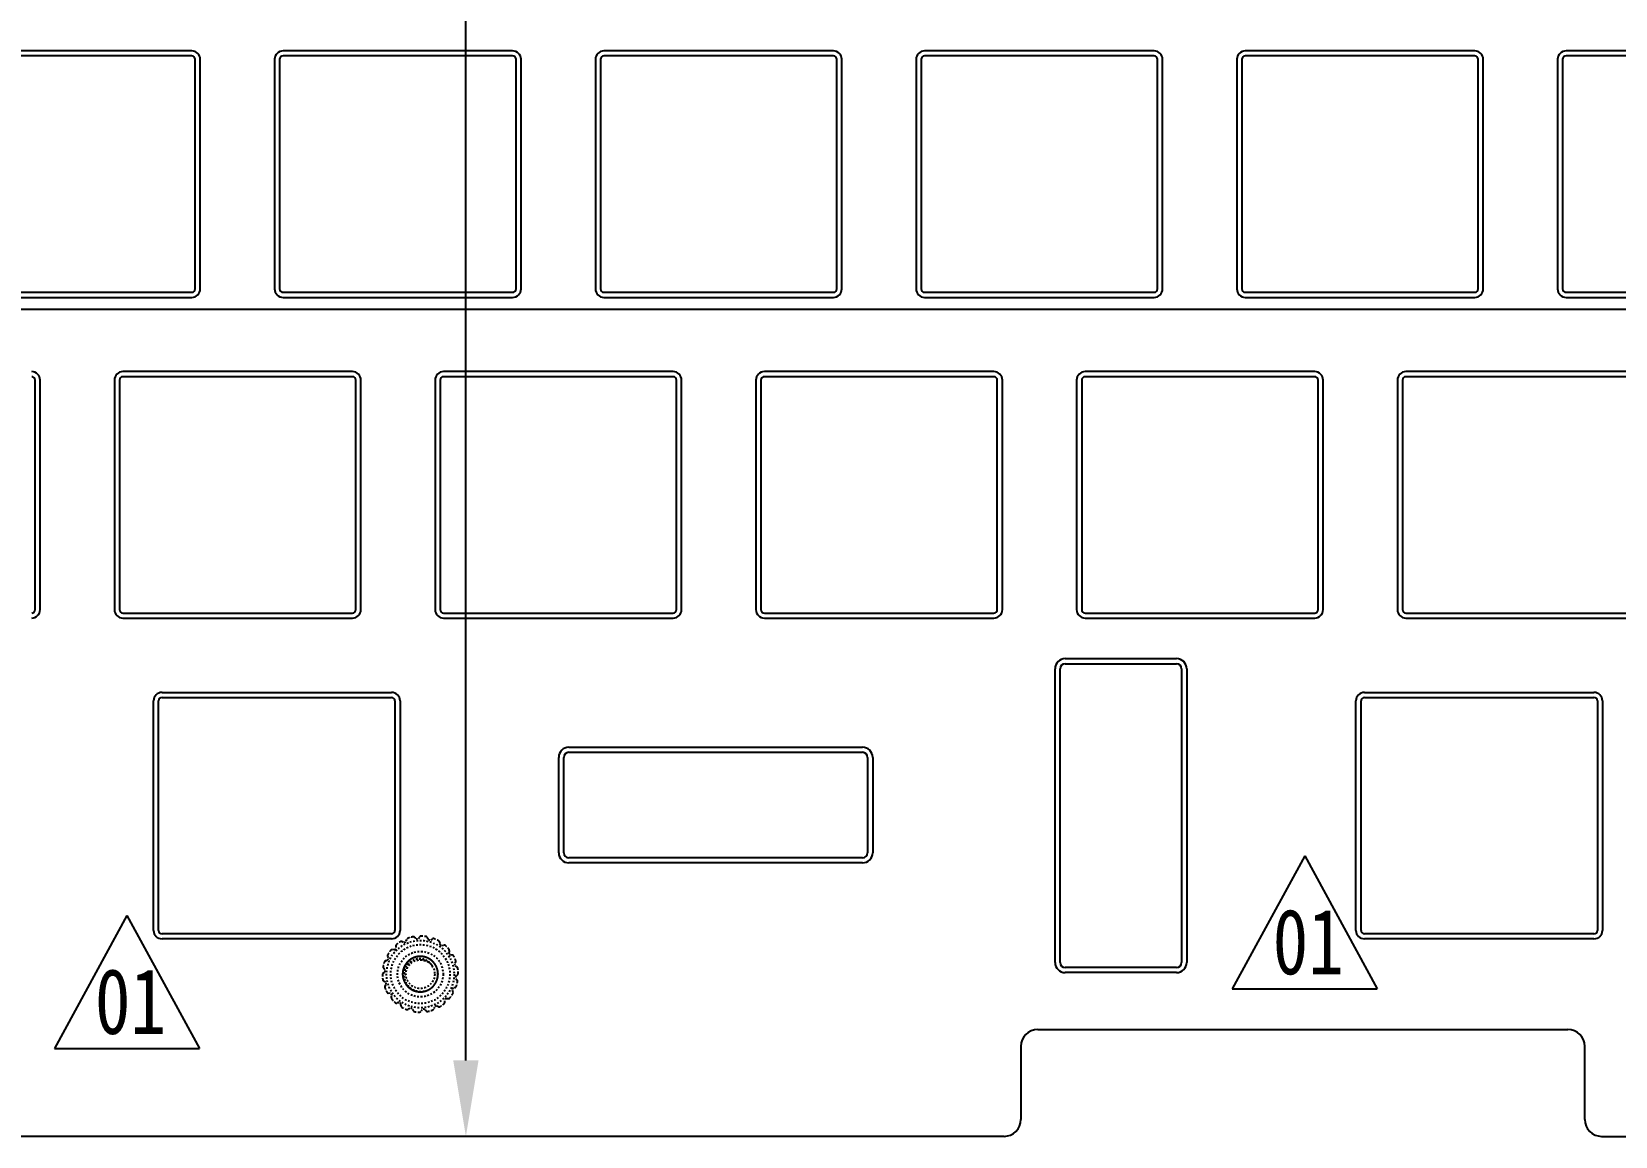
# Model space of a CAD drawing. Header units: inches. Extents: x 1466 to 2567, y -36 to 323.
# Drawn here: x 1710.1 to 1803.9, y 131.8 to 197.2 of the extents above; entities that cross this region are included whole.
import ezdxf

# ---------------------------------------------------------------- set-up
doc = ezdxf.new("R2010")
doc.units = ezdxf.units.IN
doc.header["$LTSCALE"] = 0.909449
doc.header["$MEASUREMENT"] = 0
doc.header["$PDMODE"] = 3
doc.header["$PDSIZE"] = 0.3125
doc.linetypes.add('HIDDEN', pattern=[0.2, 0.1, -0.1])
doc.linetypes.add('PHANTOM', pattern=[0.8, 0.45, -0.05, 0.1, -0.05, 0.1, -0.05])
doc.layers.get('0').update_dxf_attribs({"linetype": 'CONTINUOUS'})
doc.layers.get('Defpoints').update_dxf_attribs({"linetype": 'CONTINUOUS'})
doc.layers.add('DEFAULT_2', color=8, linetype='HIDDEN')
doc.layers.add('DEFAULT_3', color=7, linetype='PHANTOM')
doc.styles.get("Standard").update_dxf_attribs({"font": 'txt', "width": 0.8})
doc.dimstyles.get("Standard").update_dxf_attribs({"dimtxt": 6, "dimasz": 4.5, "dimexe": 1, "dimexo": 1, "dimgap": 0.09, "dimtad": 0, "dimzin": 1, "dimdsep": 46, "dimtxsty": 'STANDARD', "dimcen": 0.09, "dimclrd": 5, "dimclre": 5, "dimclrt": 1, "dimadec": 0, "dimazin": 0, "dimtp": 0.01, "dimtm": 0.01, "dimtfac": 1, "dimtofl": 0, "dimtmove": 0, "dimatfit": 3, "dimfxl": 1, "dimtolj": 1, "dimtzin": 4, "dimarcsym": 0})

# ---------------------------------------------------------------- blocks, each defined once
blk = doc.blocks.new('*D6')
at = {"layer": 'DEFAULT_3', "color": 3, "linetype": 'ByBlock', "lineweight": -2}
for p, q in [((1589.191, 187.772), (1589.191, 179.759)), ((1884.097, 187.772), (1884.097, 179.759)), ((1589.191, 180.759), (1584.691, 180.759)), ((1879.597, 180.759), (1593.691, 180.759))]:
    blk.add_line(p, q, dxfattribs=at)
at = {"layer": 'DEFAULT_3', "color": 3, "linetype": 'ByBlock'}
for points in [[(1593.691, 181.509), (1593.691, 180.009), (1589.191, 180.759)], [(1879.597, 181.509), (1879.597, 180.009), (1884.097, 180.759)]]:
    blk.add_solid(points, dxfattribs=at)
at = {"layer": 'Defpoints', "color": 0, "linetype": 'ByBlock'}
for p in [(1589.191, 188.772), (1884.097, 188.772), (1884.097, 180.759)]:
    blk.add_point(p, dxfattribs=at)
at = {"layer": 'DEFAULT_3', "color": 3, "linetype": 'ByBlock', "insert": (1566.601, 180.759), "char_height": 6, "attachment_point": 5}
blk.add_mtext('\\A1;294.91%%P0.1', dxfattribs=at)
blk = doc.blocks.new('*D8')
at = {"layer": 'DEFAULT_3', "color": 3, "linetype": 'ByBlock', "lineweight": -2}
for p, q in [((1735.784, 239.072), (1735.784, 243.572)), ((1744.552, 239.072), (1734.784, 239.072)), ((1735.784, 136.272), (1735.784, 234.572)), ((1735.659, 131.772), (1734.784, 131.772))]:
    blk.add_line(p, q, dxfattribs=at)
at = {"layer": 'DEFAULT_3', "color": 3, "linetype": 'ByBlock'}
for points in [[(1735.034, 234.572), (1736.534, 234.572), (1735.784, 239.072)], [(1735.034, 136.272), (1736.534, 136.272), (1735.784, 131.772)]]:
    blk.add_solid(points, dxfattribs=at)
at = {"layer": 'Defpoints', "color": 0, "linetype": 'ByBlock'}
for p in [(1735.784, 239.072), (1745.552, 239.072), (1736.659, 131.772)]:
    blk.add_point(p, dxfattribs=at)
at = {"layer": 'DEFAULT_3', "color": 3, "linetype": 'ByBlock', "insert": (1735.784, 260.862), "char_height": 6, "attachment_point": 5, "rotation": 90}
blk.add_mtext('\\A1;107.30%%P0.1', dxfattribs=at)

msp = doc.modelspace()

# ---------------------------------------------------------------- linework, layer by layer
at = {"color": 7, "linetype": 'Continuous'}
for p, q in [((1719.552, 196.072), (1705.952, 196.072)), ((1738.552, 196.072), (1724.952, 196.072)), ((1757.552, 196.072), (1743.952, 196.072)), ((1776.552, 196.072), (1762.952, 196.072)), ((1795.552, 196.072), (1781.952, 196.072)), ((1814.552, 196.072), (1800.952, 196.072)), ((1719.552, 195.772), (1705.952, 195.772)), ((1719.752, 181.972), (1719.752, 195.572)), ((1720.052, 181.972), (1720.052, 195.572)), ((1724.452, 195.572), (1724.452, 181.972)), ((1724.752, 195.572), (1724.752, 181.972)), ((1738.552, 195.772), (1724.952, 195.772)), ((1738.752, 181.972), (1738.752, 195.572)), ((1739.052, 181.972), (1739.052, 195.572)), ((1743.452, 195.572), (1743.452, 181.972)), ((1743.752, 195.572), (1743.752, 181.972)), ((1757.552, 195.772), (1743.952, 195.772)), ((1757.752, 181.972), (1757.752, 195.572)), ((1758.052, 181.972), (1758.052, 195.572)), ((1762.452, 195.572), (1762.452, 181.972)), ((1762.752, 195.572), (1762.752, 181.972)), ((1776.552, 195.772), (1762.952, 195.772)), ((1776.752, 181.972), (1776.752, 195.572)), ((1777.052, 181.972), (1777.052, 195.572)), ((1781.452, 195.572), (1781.452, 181.972)), ((1781.752, 195.572), (1781.752, 181.972)), ((1795.552, 195.772), (1781.952, 195.772)), ((1795.752, 181.972), (1795.752, 195.572)), ((1796.052, 181.972), (1796.052, 195.572)), ((1800.452, 195.572), (1800.452, 181.972)), ((1800.752, 195.572), (1800.752, 181.972)), ((1814.552, 195.772), (1800.952, 195.772)), ((1705.952, 181.772), (1719.552, 181.772)), ((1705.952, 181.472), (1719.552, 181.472)), ((1724.952, 181.772), (1738.552, 181.772)), ((1724.952, 181.472), (1738.552, 181.472)), ((1743.952, 181.772), (1757.552, 181.772)), ((1743.952, 181.472), (1757.552, 181.472)), ((1762.952, 181.772), (1776.552, 181.772)), ((1762.952, 181.472), (1776.552, 181.472)), ((1781.952, 181.772), (1795.552, 181.772)), ((1781.952, 181.472), (1795.552, 181.472)), ((1800.952, 181.772), (1814.552, 181.772)), ((1800.952, 181.472), (1814.552, 181.472)), ((1710.262, 162.972), (1710.262, 176.572)), ((1710.562, 162.972), (1710.562, 176.572)), ((1714.962, 176.572), (1714.962, 162.972)), ((1715.262, 176.572), (1715.262, 162.972)), ((1729.062, 177.072), (1715.462, 177.072)), ((1729.062, 176.772), (1715.462, 176.772)), ((1729.262, 162.972), (1729.262, 176.572)), ((1729.562, 162.972), (1729.562, 176.572)), ((1733.962, 176.572), (1733.962, 162.972)), ((1734.262, 176.572), (1734.262, 162.972)), ((1748.062, 177.072), (1734.462, 177.072)), ((1748.062, 176.772), (1734.462, 176.772)), ((1748.262, 162.972), (1748.262, 176.572)), ((1748.562, 162.972), (1748.562, 176.572)), ((1752.962, 176.572), (1752.962, 162.972)), ((1753.262, 176.572), (1753.262, 162.972)), ((1767.062, 177.072), (1753.462, 177.072)), ((1767.062, 176.772), (1753.462, 176.772)), ((1767.262, 162.972), (1767.262, 176.572)), ((1767.562, 162.972), (1767.562, 176.572)), ((1771.962, 176.572), (1771.962, 162.972)), ((1772.262, 176.572), (1772.262, 162.972)), ((1786.062, 177.072), (1772.462, 177.072)), ((1786.062, 176.772), (1772.462, 176.772)), ((1786.262, 162.972), (1786.262, 176.572)), ((1786.562, 162.972), (1786.562, 176.572)), ((1790.962, 176.572), (1790.962, 162.972)), ((1791.262, 176.572), (1791.262, 162.972)), ((1805.062, 177.072), (1791.462, 177.072)), ((1805.062, 176.772), (1791.462, 176.772)), ((1715.462, 162.772), (1729.062, 162.772)), ((1715.462, 162.472), (1729.062, 162.472)), ((1734.462, 162.772), (1748.062, 162.772)), ((1734.462, 162.472), (1748.062, 162.472)), ((1753.462, 162.772), (1767.062, 162.772)), ((1753.462, 162.472), (1767.062, 162.472)), ((1772.462, 162.772), (1786.062, 162.772)), ((1772.462, 162.472), (1786.062, 162.472)), ((1791.462, 162.772), (1805.062, 162.772)), ((1791.462, 162.472), (1805.062, 162.472)), ((1771.282, 160.072), (1777.882, 160.072)), ((1771.282, 159.772), (1777.882, 159.772)), ((1770.682, 142.072), (1770.682, 159.472)), ((1770.982, 142.072), (1770.982, 159.472)), ((1778.182, 159.472), (1778.182, 142.072)), ((1778.482, 159.472), (1778.482, 142.072)), ((1717.782, 158.072), (1731.382, 158.072)), ((1717.782, 157.772), (1731.382, 157.772)), ((1789.007, 158.072), (1802.607, 158.072)), ((1789.007, 157.772), (1802.607, 157.772)), ((1717.282, 143.972), (1717.282, 157.572)), ((1717.582, 143.972), (1717.582, 157.572)), ((1731.582, 157.572), (1731.582, 143.972)), ((1731.882, 157.572), (1731.882, 143.972)), ((1788.507, 143.972), (1788.507, 157.572)), ((1788.807, 143.972), (1788.807, 157.572)), ((1802.807, 157.572), (1802.807, 143.972)), ((1803.107, 157.572), (1803.107, 143.972)), ((1741.882, 154.822), (1759.282, 154.822)), ((1741.282, 148.572), (1741.282, 154.222)), ((1741.582, 148.572), (1741.582, 154.222)), ((1741.882, 154.522), (1759.282, 154.522)), ((1759.582, 154.222), (1759.582, 148.572)), ((1759.882, 154.222), (1759.882, 148.572)), ((1759.282, 148.272), (1741.882, 148.272)), ((1759.282, 147.972), (1741.882, 147.972)), ((1731.382, 143.772), (1717.782, 143.772)), ((1802.607, 143.772), (1789.007, 143.772)), ((1731.382, 143.472), (1717.782, 143.472)), ((1802.607, 143.472), (1789.007, 143.472)), ((1777.882, 141.772), (1771.282, 141.772)), ((1777.882, 141.472), (1771.282, 141.472)), ((1769.659, 138.102), (1801.062, 138.102)), ((1768.659, 137.102), (1768.659, 132.772)), ((1802.062, 132.772), (1802.062, 137.102)), ((1767.659, 131.772), (1705.659, 131.772)), ((1803.062, 131.772), (1865.062, 131.772))]:
    msp.add_line(p, q, dxfattribs=at)
at = {"color": 2}
for p, q in [((1785.476, 148.392), (1781.182, 140.501)), ((1785.476, 148.392), (1789.77, 140.501)), ((1715.708, 144.858), (1711.414, 136.966)), ((1715.708, 144.858), (1720.002, 136.966)), ((1781.182, 140.501), (1789.77, 140.501)), ((1711.414, 136.966), (1720.002, 136.966))]:
    msp.add_line(p, q, dxfattribs=at)
at = {"color": 7, "linetype": 'Continuous'}
for centre, radius, start, end in [((1719.552, 195.572), 0.5, 0, 90), ((1724.952, 195.572), 0.5, 90, 180), ((1738.552, 195.572), 0.5, 0, 90), ((1743.952, 195.572), 0.5, 90, 180), ((1757.552, 195.572), 0.5, 0, 90), ((1762.952, 195.572), 0.5, 90, 180), ((1776.552, 195.572), 0.5, 0, 90), ((1781.952, 195.572), 0.5, 90, 180), ((1795.552, 195.572), 0.5, 0, 90), ((1800.952, 195.572), 0.5, 90, 180), ((1719.552, 195.572), 0.2, 0, 90), ((1724.952, 195.572), 0.2, 90, 180), ((1738.552, 195.572), 0.2, 0, 90), ((1743.952, 195.572), 0.2, 90, 180), ((1757.552, 195.572), 0.2, 0, 90), ((1762.952, 195.572), 0.2, 90, 180), ((1776.552, 195.572), 0.2, 0, 90), ((1781.952, 195.572), 0.2, 90, 180), ((1795.552, 195.572), 0.2, 0, 90), ((1800.952, 195.572), 0.2, 90, 180), ((1719.552, 181.972), 0.5, 270, 360), ((1719.552, 181.972), 0.2, 270, 0), ((1724.952, 181.972), 0.5, 180, 270), ((1724.952, 181.972), 0.2, 180, 270), ((1738.552, 181.972), 0.5, 270, 0), ((1738.552, 181.972), 0.2, 270, 0), ((1743.952, 181.972), 0.5, 180, 270), ((1743.952, 181.972), 0.2, 180, 270), ((1757.552, 181.972), 0.5, 270, 0), ((1757.552, 181.972), 0.2, 270, 0), ((1762.952, 181.972), 0.5, 180, 270), ((1762.952, 181.972), 0.2, 180, 270), ((1776.552, 181.972), 0.5, 270, 360), ((1776.552, 181.972), 0.2, 270, 0), ((1781.952, 181.972), 0.5, 180, 270), ((1781.952, 181.972), 0.2, 180, 270), ((1795.552, 181.972), 0.5, 270, 0), ((1795.552, 181.972), 0.2, 270, 0), ((1800.952, 181.972), 0.5, 180, 270), ((1800.952, 181.972), 0.2, 180, 270), ((1710.062, 176.572), 0.5, 0, 90), ((1710.062, 176.572), 0.2, 0, 90), ((1715.462, 176.572), 0.5, 90, 180), ((1715.462, 176.572), 0.2, 90, 180), ((1729.062, 176.572), 0.5, 0, 90), ((1729.062, 176.572), 0.2, 0, 90), ((1734.462, 176.572), 0.5, 90, 180), ((1734.462, 176.572), 0.2, 90, 180), ((1748.062, 176.572), 0.5, 0, 90), ((1748.062, 176.572), 0.2, 0, 90), ((1753.462, 176.572), 0.5, 90, 180), ((1753.462, 176.572), 0.2, 90, 180), ((1767.062, 176.572), 0.5, 0, 90), ((1767.062, 176.572), 0.2, 0, 90), ((1772.462, 176.572), 0.5, 90, 180), ((1772.462, 176.572), 0.2, 90, 180), ((1786.062, 176.572), 0.5, 0, 90), ((1786.062, 176.572), 0.2, 0, 90), ((1791.462, 176.572), 0.5, 90, 180), ((1791.462, 176.572), 0.2, 90, 180), ((1710.062, 162.972), 0.5, 270, 0), ((1710.062, 162.972), 0.2, 270, 0), ((1715.462, 162.972), 0.5, 180, 270), ((1715.462, 162.972), 0.2, 180, 270), ((1729.062, 162.972), 0.5, 270, 0), ((1729.062, 162.972), 0.2, 270, 0), ((1734.462, 162.972), 0.5, 180, 270), ((1734.462, 162.972), 0.2, 180, 270), ((1748.062, 162.972), 0.5, 270, 360), ((1748.062, 162.972), 0.2, 270, 0), ((1753.462, 162.972), 0.5, 180, 270), ((1753.462, 162.972), 0.2, 180, 270), ((1767.062, 162.972), 0.5, 270, 0), ((1767.062, 162.972), 0.2, 270, 0), ((1772.462, 162.972), 0.5, 180, 270), ((1772.462, 162.972), 0.2, 180, 270), ((1786.062, 162.972), 0.5, 270, 360), ((1786.062, 162.972), 0.2, 270, 0), ((1791.462, 162.972), 0.5, 180, 270), ((1791.462, 162.972), 0.2, 180, 270), ((1771.282, 159.472), 0.6, 90, 180), ((1771.282, 159.472), 0.3, 90, 180), ((1777.882, 159.472), 0.6, 0, 90), ((1777.882, 159.472), 0.3, 0, 90), ((1717.782, 157.572), 0.5, 90, 180), ((1717.782, 157.572), 0.2, 90, 180), ((1731.382, 157.572), 0.5, 0, 90), ((1731.382, 157.572), 0.2, 0, 90), ((1789.007, 157.572), 0.5, 90, 180), ((1789.007, 157.572), 0.2, 90, 180), ((1802.607, 157.572), 0.5, 0, 90), ((1802.607, 157.572), 0.2, 0, 90), ((1741.882, 154.222), 0.6, 90, 180), ((1759.282, 154.222), 0.6, 0, 90), ((1741.882, 154.222), 0.3, 90, 180), ((1759.282, 154.222), 0.3, 0, 90), ((1741.882, 148.572), 0.6, 180, 270), ((1741.882, 148.572), 0.3, 180, 270), ((1759.282, 148.572), 0.6, 270, 0), ((1759.282, 148.572), 0.3, 270, 0), ((1717.782, 143.972), 0.5, 180, 270), ((1717.782, 143.972), 0.2, 180, 270), ((1731.382, 143.972), 0.5, 270, 0), ((1731.382, 143.972), 0.2, 270, 0), ((1789.007, 143.972), 0.5, 180, 270), ((1789.007, 143.972), 0.2, 180, 270), ((1802.607, 143.972), 0.5, 270, 0), ((1802.607, 143.972), 0.2, 270, 0), ((1771.282, 142.072), 0.6, 180, 270), ((1771.282, 142.072), 0.3, 180, 270), ((1777.882, 142.072), 0.6, 270, 0), ((1777.882, 142.072), 0.3, 270, 0), ((1769.659, 137.102), 1, 90, 180), ((1801.062, 137.102), 1, 0, 90), ((1767.659, 132.772), 1, 270, 0), ((1803.062, 132.772), 1, 180, 270)]:
    msp.add_arc(centre, radius, start, end, dxfattribs=at)
at = {"layer": 'DEFAULT_2', "color": 8, "linetype": 'HIDDEN'}
for p, q in [((1732.729, 143.569), (1732.83, 143.486)), ((1732.969, 143.499), (1733.054, 143.597)), ((1733.498, 143.558), (1733.565, 143.446)), ((1731.537, 142.831), (1731.407, 142.829)), ((1731.637, 143.059), (1731.636, 142.93)), ((1732.003, 143.316), (1732.125, 143.273)), ((1732.252, 143.332), (1732.298, 143.453)), ((1733.7, 143.41), (1733.813, 143.474)), ((1734.218, 143.285), (1734.242, 143.158)), ((1734.356, 143.077), (1734.484, 143.098)), ((1734.8, 142.783), (1734.779, 142.655)), ((1730.98, 141.637), (1730.898, 141.737)), ((1731.013, 142.168), (1731.135, 142.214)), ((1731.194, 142.341), (1731.151, 142.463)), ((1733.084, 142.232), (1733.084, 142.43)), ((1734.859, 142.54), (1734.987, 142.516)), ((1735.176, 142.111), (1735.112, 141.998)), ((1735.148, 141.863), (1735.26, 141.797)), ((1730.869, 141.413), (1730.968, 141.497)), ((1731.02, 140.902), (1730.908, 140.968)), ((1730.992, 140.653), (1731.056, 140.767)), ((1735.188, 141.128), (1735.27, 141.028)), ((1735.299, 141.352), (1735.2, 141.267)), ((1731.309, 140.225), (1731.181, 140.249)), ((1731.368, 139.982), (1731.389, 140.11)), ((1734.531, 139.705), (1734.532, 139.835)), ((1734.631, 139.934), (1734.761, 139.936)), ((1734.974, 140.424), (1735.017, 140.301)), ((1735.155, 140.596), (1735.033, 140.551)), ((1731.812, 139.687), (1731.684, 139.666)), ((1731.95, 139.48), (1731.926, 139.607)), ((1732.468, 139.354), (1732.355, 139.291)), ((1732.67, 139.207), (1732.603, 139.318)), ((1733.199, 139.266), (1733.114, 139.168)), ((1733.439, 139.196), (1733.338, 139.278)), ((1733.916, 139.433), (1733.87, 139.312)), ((1734.165, 139.449), (1734.042, 139.492))]:
    msp.add_line(p, q, dxfattribs=at)
for radius in [2, 1.75, 1.35, 0.85]:
    msp.add_circle((1733.084, 141.382), radius, dxfattribs=at)
for centre, radius, start, end in [((1733.084, 141.382), 2.25, 101.21228, 108.78772), ((1732.666, 143.491), 0.1, 50.68927, 101.21228), ((1733.129, 143.532), 0.1, 88.78772, 139.31073), ((1733.084, 141.382), 2.25, 81.21228, 88.78772), ((1733.412, 143.507), 0.1, 30.68927, 81.21228), ((1733.084, 141.382), 2.25, 141.21228, 148.78772), ((1731.408, 142.729), 0.1, 90.68927, 141.21228), ((1731.536, 142.931), 0.1, 270.68927, 359.31073), ((1731.737, 143.058), 0.1, 128.78772, 179.31073), ((1733.084, 141.382), 2.25, 121.21228, 128.78772), ((1731.97, 143.221), 0.1, 70.68927, 121.21228), ((1732.159, 143.367), 0.1, 250.68927, 339.31073), ((1732.392, 143.418), 0.1, 108.78772, 159.31073), ((1732.893, 143.564), 0.1, 230.68927, 319.31073), ((1733.651, 143.498), 0.1, 210.68927, 299.31073), ((1733.862, 143.387), 0.1, 68.78772, 119.31073), ((1733.084, 141.382), 2.25, 61.21228, 68.78772), ((1734.119, 143.267), 0.1, 10.68927, 61.21228), ((1734.34, 143.176), 0.1, 190.68927, 279.31073), ((1734.501, 143), 0.1, 48.78772, 99.31073), ((1733.084, 141.382), 2.25, 41.21228, 48.78772), ((1734.701, 142.799), 0.1, 350.68927, 41.21228), ((1734.878, 142.638), 0.1, 170.68927, 259.31073), ((1730.975, 141.8), 0.1, 168.78772, 219.31073), ((1733.084, 141.382), 2.25, 161.21228, 168.78772), ((1731.049, 142.075), 0.1, 110.68927, 161.21228), ((1731.099, 142.308), 0.1, 290.68927, 19.31073), ((1731.245, 142.497), 0.1, 148.78772, 199.31073), ((1734.968, 142.418), 0.1, 28.78772, 79.31073), ((1733.084, 141.382), 2.25, 21.21228, 28.78772), ((1735.199, 141.949), 0.1, 150.68927, 239.31073), ((1735.088, 142.16), 0.1, 330.68927, 21.21228), ((1735.209, 141.711), 0.1, 8.78772, 59.31073), ((1733.084, 141.382), 2.25, 1.21228, 8.78772), ((1730.934, 141.337), 0.1, 130.68927, 181.21228), ((1733.084, 141.382), 2.25, 181.21228, 188.78772), ((1730.959, 141.054), 0.1, 188.78772, 239.31073), ((1730.903, 141.573), 0.1, 310.68927, 39.31073), ((1730.969, 140.816), 0.1, 330.68927, 59.31073), ((1735.265, 141.192), 0.1, 130.68927, 219.31073), ((1733.084, 141.382), 2.25, 341.21228, 348.78772), ((1735.193, 140.964), 0.1, 348.78772, 39.31073), ((1735.234, 141.428), 0.1, 310.68927, 1.21228), ((1731.08, 140.604), 0.1, 150.68927, 201.21228), ((1733.084, 141.382), 2.25, 201.21228, 208.78772), ((1731.2, 140.347), 0.1, 208.78772, 259.31073), ((1731.29, 140.126), 0.1, 350.68927, 79.31073), ((1731.467, 139.966), 0.1, 170.68927, 221.21228), ((1733.084, 141.382), 2.25, 221.21228, 228.78772), ((1734.632, 139.834), 0.1, 90.68927, 179.31073), ((1734.76, 140.036), 0.1, 270.68927, 321.21228), ((1733.084, 141.382), 2.25, 321.21228, 328.78772), ((1735.069, 140.457), 0.1, 110.68927, 199.31073), ((1734.923, 140.268), 0.1, 328.78772, 19.31073), ((1735.119, 140.69), 0.1, 290.68927, 341.21228), ((1731.667, 139.765), 0.1, 228.78772, 279.31073), ((1731.828, 139.589), 0.1, 10.68927, 99.31073), ((1732.049, 139.498), 0.1, 190.68927, 241.21228), ((1733.084, 141.382), 2.25, 241.21228, 248.78772), ((1732.306, 139.378), 0.1, 248.78772, 299.31073), ((1732.517, 139.267), 0.1, 30.68927, 119.31073), ((1732.756, 139.258), 0.1, 210.68927, 261.21228), ((1733.084, 141.382), 2.25, 261.21228, 268.78772), ((1733.038, 139.233), 0.1, 268.78772, 319.31073), ((1733.275, 139.201), 0.1, 50.68927, 139.31073), ((1733.502, 139.273), 0.1, 230.68927, 281.21228), ((1733.084, 141.382), 2.25, 281.21228, 288.78772), ((1733.776, 139.347), 0.1, 288.78772, 339.31073), ((1734.009, 139.398), 0.1, 70.68927, 159.31073), ((1734.198, 139.544), 0.1, 250.68927, 301.21228), ((1733.084, 141.382), 2.25, 301.21228, 308.78772), ((1734.431, 139.707), 0.1, 308.78772, 359.31073)]:
    msp.add_arc(centre, radius, start, end, dxfattribs=at)
for points, knots in [([(1732.103, 141.748), (1732.069, 141.659), (1732.026, 141.469), (1732.041, 141.226), (1732.09, 141.04), (1732.165, 140.863), (1732.305, 140.663), (1732.529, 140.478), (1732.797, 140.362), (1733.085, 140.321), (1733.374, 140.362), (1733.641, 140.479), (1733.865, 140.665), (1734.031, 140.904), (1734.125, 141.18), (1734.139, 141.423), (1734.109, 141.613), (1734.068, 141.752), (1734.007, 141.883), (1733.93, 142.006), (1733.837, 142.116), (1733.693, 142.244), (1733.524, 142.341), (1733.341, 142.402), (1733.199, 142.427), (1733.054, 142.433), (1732.91, 142.419), (1732.769, 142.385), (1732.635, 142.332), (1732.509, 142.261), (1732.393, 142.174), (1732.291, 142.072), (1732.175, 141.918), (1732.092, 141.742), (1732.047, 141.555), (1732.029, 141.363), (1732.051, 141.169), (1732.111, 140.986), (1732.195, 140.813), (1732.345, 140.622), (1732.541, 140.477), (1732.716, 140.398), (1732.901, 140.343), (1733.143, 140.323), (1733.429, 140.38), (1733.689, 140.511), (1733.903, 140.709), (1734.056, 140.957), (1734.134, 141.237), (1734.135, 141.529), (1734.055, 141.809), (1733.928, 142.016), (1733.795, 142.156), (1733.645, 142.276), (1733.471, 142.364), (1733.285, 142.414), (1733.094, 142.437), (1732.9, 142.421), (1732.715, 142.367), (1732.583, 142.306), (1732.461, 142.229), (1732.351, 142.135), (1732.254, 142.028), (1732.174, 141.907), (1732.11, 141.777), (1732.065, 141.64), (1732.039, 141.498), (1732.032, 141.305), (1732.064, 141.113), (1732.134, 140.934), (1732.204, 140.807), (1732.292, 140.692), (1732.394, 140.59), (1732.509, 140.502), (1732.678, 140.408), (1732.864, 140.351), (1733.055, 140.332), (1733.248, 140.34), (1733.483, 140.4), (1733.736, 140.545), (1733.939, 140.755), (1734.078, 141.01), (1734.141, 141.295), (1734.126, 141.586), (1734.03, 141.861), (1733.865, 142.101), (1733.639, 142.286), (1733.373, 142.403), (1733.18, 142.43), (1733.084, 142.43)], [0, 0, 0, 0, 0.015611, 0.031223, 0.039048, 0.046872, 0.062483, 0.078095, 0.093706, 0.109318, 0.124929, 0.140541, 0.156153, 0.171764, 0.187375, 0.202987, 0.210812, 0.218636, 0.22646, 0.234285, 0.242109, 0.249933, 0.265546, 0.27337, 0.281194, 0.289019, 0.296843, 0.304667, 0.312492, 0.320316, 0.328141, 0.335965, 0.343789, 0.359402, 0.367226, 0.37505, 0.390663, 0.398487, 0.406311, 0.421923, 0.437534, 0.445359, 0.453183, 0.468794, 0.484406, 0.500018, 0.51563, 0.531241, 0.546853, 0.562465, 0.578076, 0.593688, 0.601513, 0.609337, 0.624949, 0.632773, 0.640598, 0.656211, 0.664035, 0.671859, 0.679684, 0.687508, 0.695332, 0.703156, 0.710981, 0.718805, 0.72663, 0.734454, 0.750066, 0.757891, 0.765715, 0.773539, 0.781364, 0.789188, 0.797012, 0.812625, 0.820449, 0.828273, 0.843885, 0.859496, 0.875108, 0.890719, 0.906331, 0.921943, 0.937554, 0.953165, 0.968776, 0.984389, 1, 1, 1, 1]), ([(1733.586, 140.463), (1733.67, 140.509), (1733.827, 140.625), (1734.004, 140.856), (1734.114, 141.126), (1734.144, 141.415), (1734.096, 141.703), (1733.97, 141.966), (1733.778, 142.185), (1733.533, 142.343), (1733.255, 142.43), (1732.964, 142.436), (1732.728, 142.376), (1732.555, 142.291), (1732.396, 142.182), (1732.261, 142.042), (1732.158, 141.879), (1732.099, 141.747), (1732.058, 141.609), (1732.036, 141.466), (1732.035, 141.321), (1732.053, 141.177), (1732.091, 141.038), (1732.148, 140.905), (1732.222, 140.781), (1732.313, 140.668), (1732.419, 140.569), (1732.537, 140.485), (1732.665, 140.418), (1732.801, 140.37), (1732.943, 140.341), (1733.087, 140.332), (1733.232, 140.342), (1733.42, 140.382), (1733.598, 140.461), (1733.755, 140.573), (1733.894, 140.706), (1734.004, 140.867), (1734.079, 141.044), (1734.128, 141.231), (1734.141, 141.473), (1734.077, 141.758), (1733.936, 142.013), (1733.667, 142.29), (1733.202, 142.479), (1732.707, 142.393), (1732.385, 142.18), (1732.194, 141.96), (1732.071, 141.696), (1732.031, 141.456), (1732.04, 141.264), (1732.075, 141.074), (1732.149, 140.894), (1732.256, 140.734), (1732.386, 140.592), (1732.543, 140.476), (1732.718, 140.397), (1732.857, 140.356), (1733, 140.335), (1733.145, 140.333), (1733.288, 140.351), (1733.428, 140.389), (1733.561, 140.446), (1733.685, 140.521), (1733.798, 140.611), (1733.897, 140.717), (1733.981, 140.835), (1734.047, 140.963), (1734.096, 141.099), (1734.125, 141.241), (1734.135, 141.385), (1734.124, 141.53), (1734.095, 141.671), (1734.029, 141.852), (1733.901, 142.059), (1733.686, 142.256), (1733.426, 142.386), (1733.14, 142.442), (1732.849, 142.416), (1732.576, 142.314), (1732.343, 142.141), (1732.164, 141.911), (1732.055, 141.64), (1732.023, 141.35), (1732.073, 141.063), (1732.197, 140.8), (1732.326, 140.654), (1732.398, 140.591)], [0, 0, 0, 0, 0.015621, 0.031242, 0.046862, 0.062483, 0.078103, 0.093723, 0.109344, 0.124965, 0.140586, 0.156207, 0.171827, 0.179656, 0.187485, 0.203106, 0.210935, 0.218764, 0.226593, 0.234422, 0.242251, 0.25008, 0.257908, 0.265738, 0.273566, 0.281395, 0.289224, 0.297053, 0.304882, 0.312711, 0.32054, 0.328369, 0.336198, 0.344027, 0.359649, 0.367478, 0.375306, 0.390927, 0.398756, 0.406585, 0.422206, 0.437826, 0.453447, 0.469068, 0.500019, 0.530969, 0.54659, 0.562211, 0.577831, 0.593452, 0.60128, 0.609109, 0.62473, 0.632559, 0.640388, 0.65601, 0.663839, 0.671669, 0.679498, 0.687327, 0.695156, 0.702984, 0.710814, 0.718643, 0.726472, 0.7343, 0.742129, 0.749958, 0.757787, 0.765615, 0.773444, 0.781273, 0.789102, 0.796931, 0.812552, 0.828172, 0.843793, 0.859414, 0.875036, 0.890657, 0.906277, 0.921898, 0.937518, 0.953138, 0.968758, 0.984379, 1, 1, 1, 1]), ([(1732.398, 140.591), (1732.47, 140.528), (1732.634, 140.422), (1732.866, 140.35), (1733.058, 140.332), (1733.25, 140.34), (1733.485, 140.401), (1733.738, 140.546), (1733.94, 140.756), (1734.079, 141.013), (1734.141, 141.297), (1734.125, 141.588), (1734.029, 141.863), (1733.863, 142.103), (1733.637, 142.287), (1733.415, 142.385), (1733.226, 142.424), (1733.082, 142.433), (1732.937, 142.423), (1732.796, 142.393), (1732.66, 142.344), (1732.489, 142.254), (1732.339, 142.13), (1732.219, 141.979), (1732.145, 141.855), (1732.09, 141.721), (1732.052, 141.582), (1732.034, 141.438), (1732.037, 141.293), (1732.059, 141.15), (1732.101, 141.012), (1732.161, 140.88), (1732.264, 140.718), (1732.401, 140.579), (1732.56, 140.471), (1732.734, 140.387), (1732.923, 140.34), (1733.115, 140.332), (1733.307, 140.351), (1733.538, 140.424), (1733.742, 140.557), (1733.878, 140.694), (1733.994, 140.848), (1734.097, 141.068), (1734.144, 141.355), (1734.112, 141.645), (1734.001, 141.914), (1733.823, 142.144), (1733.587, 142.316), (1733.314, 142.418), (1733.024, 142.441), (1732.785, 142.395), (1732.608, 142.319), (1732.443, 142.22), (1732.299, 142.088), (1732.188, 141.931), (1732.099, 141.76), (1732.046, 141.573), (1732.033, 141.381), (1732.043, 141.236), (1732.073, 141.095), (1732.122, 140.959), (1732.189, 140.831), (1732.274, 140.713), (1732.374, 140.608), (1732.487, 140.518), (1732.611, 140.444), (1732.789, 140.369), (1732.98, 140.332), (1733.172, 140.335), (1733.315, 140.357), (1733.454, 140.399), (1733.585, 140.459), (1733.708, 140.536), (1733.854, 140.661), (1733.974, 140.815), (1734.058, 140.988), (1734.118, 141.171), (1734.144, 141.413), (1734.096, 141.701), (1733.971, 141.964), (1733.78, 142.184), (1733.535, 142.342), (1733.257, 142.429), (1732.966, 142.436), (1732.73, 142.377), (1732.557, 142.292), (1732.398, 142.184), (1732.228, 142.01), (1732.136, 141.838), (1732.103, 141.748)], [0, 0, 0, 0, 0.01561, 0.031222, 0.039046, 0.04687, 0.062481, 0.078092, 0.093703, 0.109314, 0.124925, 0.140536, 0.156147, 0.171758, 0.187368, 0.20298, 0.210804, 0.218628, 0.226452, 0.234276, 0.2421, 0.249924, 0.265536, 0.27336, 0.281184, 0.289008, 0.296832, 0.304656, 0.31248, 0.320304, 0.328128, 0.335952, 0.343776, 0.359389, 0.367213, 0.375036, 0.390648, 0.398472, 0.406296, 0.421908, 0.437518, 0.445342, 0.453166, 0.468777, 0.484388, 0.499999, 0.51561, 0.531221, 0.546832, 0.562444, 0.578055, 0.593666, 0.60149, 0.609314, 0.624926, 0.63275, 0.640573, 0.656186, 0.66401, 0.671834, 0.679658, 0.687482, 0.695306, 0.70313, 0.710954, 0.718778, 0.726602, 0.734426, 0.750038, 0.757862, 0.765686, 0.77351, 0.781334, 0.789158, 0.796982, 0.812594, 0.820418, 0.828242, 0.843853, 0.859463, 0.875075, 0.890686, 0.906297, 0.921908, 0.937519, 0.95313, 0.960954, 0.968778, 0.984389, 1, 1, 1, 1]), ([(1733.785, 141.899), (1733.734, 141.975), (1733.639, 142.077), (1733.487, 142.179), (1733.362, 142.237), (1733.23, 142.275), (1733.093, 142.292), (1732.956, 142.289), (1732.82, 142.265), (1732.689, 142.221), (1732.567, 142.159), (1732.455, 142.079), (1732.356, 141.983), (1732.272, 141.874), (1732.204, 141.754), (1732.154, 141.626), (1732.124, 141.492), (1732.113, 141.355), (1732.121, 141.217), (1732.148, 141.082), (1732.209, 140.91), (1732.331, 140.713), (1732.534, 140.524), (1732.781, 140.399), (1733.053, 140.343), (1733.329, 140.362), (1733.504, 140.422), (1733.586, 140.463)], [0, 0, 0, 0, 0.062348, 0.093617, 0.124886, 0.156158, 0.18743, 0.218705, 0.249983, 0.281261, 0.312538, 0.343815, 0.375094, 0.406375, 0.437657, 0.46894, 0.500222, 0.531508, 0.562792, 0.594077, 0.625363, 0.68779, 0.750218, 0.812658, 0.875101, 0.937544, 1, 1, 1, 1]), ([(1733.11, 142.232), (1733.175, 142.232), (1733.305, 142.216), (1733.489, 142.15), (1733.654, 142.044), (1733.745, 141.95), (1733.785, 141.899)], [0, 0, 0, 0, 0.250011, 0.499986, 0.74998, 1, 1, 1, 1])]:
    msp.add_open_spline(points, degree=3, knots=knots, dxfattribs=at)
msp.add_open_spline([(1733.785, 141.899), (1733.767, 141.913), (1733.747, 141.926), (1733.728, 141.938)], degree=3, dxfattribs=at)

# ---------------------------------------------------------------- texts
at = {"color": 2, "char_height": 3.87513, "width": 15.95601, "attachment_point": 1}
for insert in [(1783.574, 145.247), (1713.806, 141.713)]:
    msp.add_mtext('{\\fSimSun|b0|i0|c134|p2;01}', dxfattribs=dict(at, insert=insert))

# ---------------------------------------------------------------- dimensions: what is measured, and where the dimension line sits
at = {"layer": 'DEFAULT_3', "linetype": 'ByBlock'}
dim = msp.add_linear_dim(base=(1735.784, 239.072), p1=(1736.659, 131.772), p2=(1745.552, 239.072), angle=90, text='<>%%P0.1', dimstyle='STANDARD', override={"dimclrd": 3, "dimclre": 3, "dimclrt": 3, "dimtfillclr": 256}, dxfattribs=at)
dim.commit()
dim.dimension.update_dxf_attribs({"geometry": '*D8', "text_midpoint": (1735.784, 260.862), "dimtype": 160})
dim = msp.add_linear_dim(base=(1884.097, 180.759), p1=(1589.191, 188.772), p2=(1884.097, 188.772), text='<>%%P0.1', dimstyle='STANDARD', override={"dimclrd": 3, "dimclre": 3, "dimclrt": 3, "dimtfillclr": 256}, dxfattribs=at)
dim.commit()
dim.dimension.update_dxf_attribs({"geometry": '*D6', "text_midpoint": (1566.601, 180.759), "dimtype": 160})

doc.saveas('drawing.dxf')
